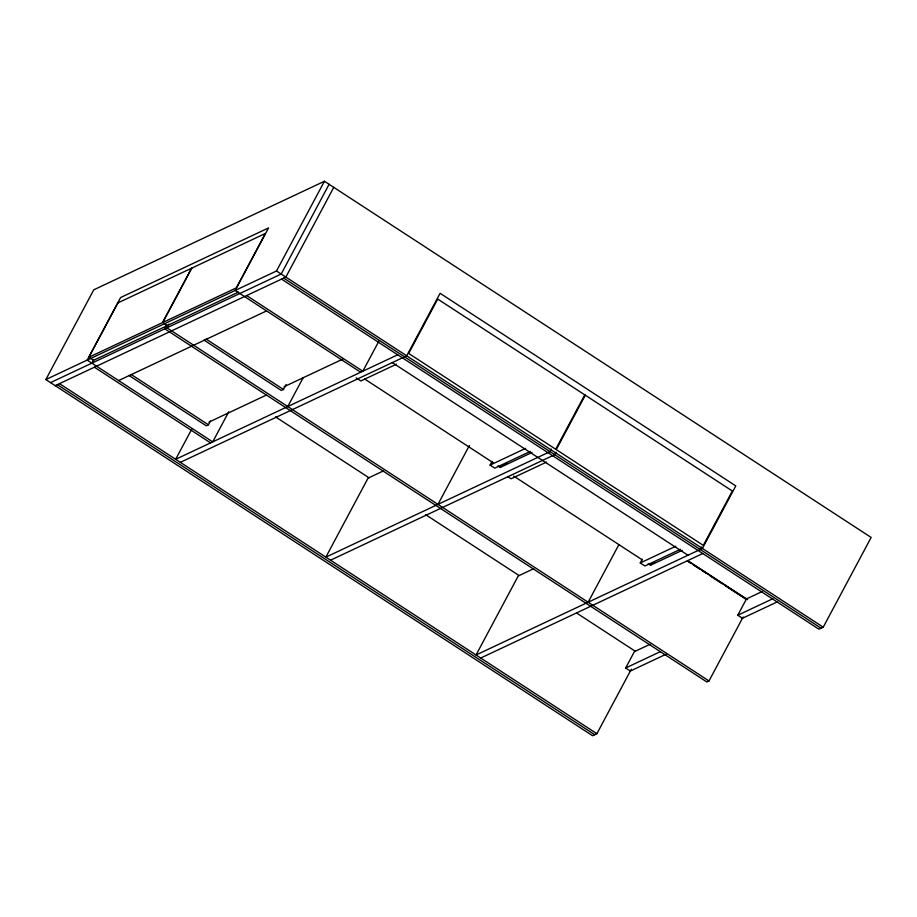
<?xml version="1.0" encoding="UTF-8"?>
<svg xmlns="http://www.w3.org/2000/svg" width="917" height="917" viewBox="0 0 917 917"><rect width="100%" height="100%" fill="white"/><g stroke="black" fill="none" stroke-linecap="round" stroke-linejoin="round"><path stroke-width="1.38" d="M631.297 669.25L596.887 733.715L592.588 735.732L45.85 379.558L93.763 289.818L324.412 181.268L871.15 537.442L823.237 627.182L818.938 629.2L281.553 279.123M91.872 363.143L93.889 359.361M166.791 325.065L164.773 328.836L706.835 681.961L708.99 680.953L743.137 617.003M168.934 324.056L166.928 327.816L708.99 680.953M191.733 429.213L175.663 459.302L397.726 354.799M45.85 379.558L276.498 270.996L324.412 181.268M329.088 184.317L281.175 274.045L50.527 382.607M333.765 187.366L285.852 277.094L55.203 385.656M128.93 375.42L206.279 425.797L208.423 424.789L210.429 421.041M228.78 411.779L212.721 441.868L87.195 360.094L120.585 297.555L268.543 227.92L235.153 290.46L360.679 372.233M203.987 340.092L281.324 390.482L283.468 389.473L286.138 384.475M287.766 406.54L303.24 377.575M378.893 341.135L362.823 371.225L246.65 295.549M437.959 504.384L469.366 445.547M530.278 451.439L494.756 468.151L490.079 465.102L492.074 461.354M497.977 465.905L500.292 467.406L500.877 466.329M551.392 449.112L550.062 451.623L325.856 557.146L368.038 478.158L383.581 470.834M556.08 452.161L554.739 454.672L330.533 560.195M588.141 602.228L618.883 544.652M680.46 549.272L644.938 565.995L640.261 562.946L642.267 559.198M648.17 563.737L650.485 565.25L651.059 564.161L654.876 562.373M666.499 654.016L630.357 671.038L625.669 667.989L634.381 651.666L649.878 644.376M700.244 549.466L701.585 546.945M746.484 598.904L737.772 615.227L742.449 618.276M238.454 292.122L167.421 325.546L163.914 323.265M118.614 380.566L266.56 310.92M208.938 422.107L266.572 394.986M283.983 386.779L342.901 359.063M180.351 462.351L406.701 355.819L440.091 293.28L735.789 485.907L702.388 548.458L476.038 654.99L518.22 575.991L533.717 568.7M396.396 364.221L360.874 380.945L356.197 377.896M490.079 465.102L525.601 448.39M502.149 465.721L507.227 463.337M500.292 467.406L532.032 452.471M546.589 462.065L511.067 478.777L507.56 476.496M640.261 562.946L675.783 546.234M650.485 565.25L682.225 550.315M480.714 658.039L702.777 553.524M745.418 599.42L762.199 591.511M625.669 667.989L660.527 651.574M737.99 615.124L772.848 598.721M741.383 618.78L777.524 601.77M276.498 270.996L823.237 627.182M283.708 278.103L821.093 628.191M392.281 362.605L687.979 555.243M687.601 560.551L747.573 599.615M687.578 560.872L746.369 599.168M687.337 560.986L690.937 563.325M693.332 564.895L699.339 568.804M701.734 570.363L706.537 573.492M710.136 575.83L722.126 583.648M725.725 585.997L746.129 599.282M364.702 379.042L493.3 462.81M513.703 476.106L642.301 559.874M206.13 339.084L283.468 389.473M163.673 323.38L167.181 325.661L93.568 360.312L90.061 358.02M275.524 416.88L369.104 477.849M425.499 514.586L519.079 575.544M576.678 613.06L635.47 651.368M131.074 374.411L208.423 424.789M94.405 367.201L210.566 442.877M59.502 383.627L596.887 733.715M57.358 384.636L594.743 734.723M117.926 302.874L88.892 357.263L162.504 322.612L191.538 268.234L117.926 302.874M191.791 268.119L162.745 322.497L236.357 287.858L265.391 233.468L191.791 268.119M437.718 299.068L408.684 353.446L555.725 449.25L584.771 394.86L437.718 299.068M585.298 395.204L556.264 449.594L703.305 545.386L732.351 491.008L585.298 395.204"/></g></svg>
